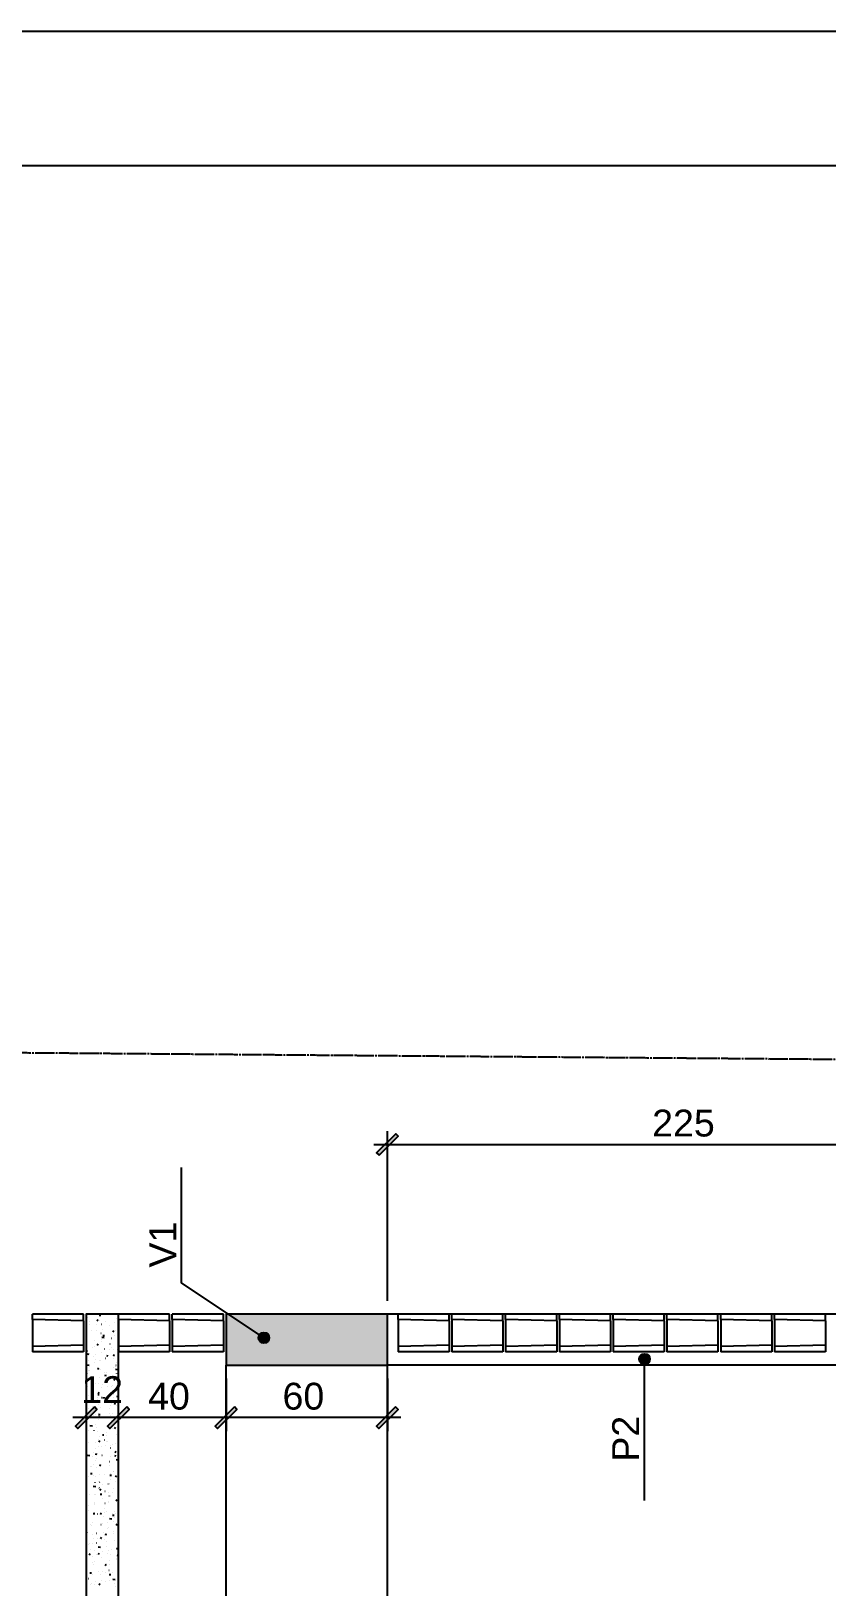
# Model space of a CAD drawing. Extents: x -1789 to 4156, y -3064 to 1391.
# Drawn here: x 2554 to 2850, y 812 to 1391 of the extents above; entities that cross this region are included whole.
import ezdxf

# ---------------------------------------------------------------- set-up
doc = ezdxf.new("R2010")
doc.units = 0
doc.linetypes.add('ESTILO_TQS_0003', pattern=[0.92, 0.3, -0.15, 0.02, -0.15, 0.3])
for name, color, linetype in [('1', 1, 'CONTINUOUS'), ('2', 2, 'CONTINUOUS'), ('3', 3, 'CONTINUOUS'), ('4', 4, 'CONTINUOUS'), ('7', 7, 'CONTINUOUS'), ('8', 8, 'CONTINUOUS'), ('9', 254, 'CONTINUOUS')]:
    doc.layers.add(name, color=color, linetype=linetype)
doc.styles.add('TQS_ARIAL', font='arial.ttf')

msp = doc.modelspace()

# ---------------------------------------------------------------- linework, layer by layer
at = {"layer": '1', "linetype": 'Continuous'}
for p, q in [((2686.4368, 918.2804), (2686.4368, 981.42135)), ((2681.4368, 976.42135), (2916.4356, 976.42135)), ((2554.4368, 911.27155), (2554.4368, 901.2854)), ((2573.4368, 910.7804), (2573.4368, 901.7804)), ((2573.4368, 910.7804), (2573.4368, 901.7804)), ((2573.4368, 910.7804), (2573.4368, 901.7804)), ((2573.4368, 910.7804), (2573.4368, 901.7804)), ((2573.4368, 910.7804), (2573.4368, 901.7804)), ((2573.4368, 910.7804), (2573.4368, 901.7804)), ((2586.4368, 911.27155), (2586.4368, 901.2854)), ((2586.4368, 911.27155), (2586.4368, 901.2854)), ((2586.4368, 911.27155), (2586.4368, 901.2854)), ((2586.4368, 911.27155), (2586.4368, 901.2854)), ((2586.4368, 911.27155), (2586.4368, 901.2854)), ((2586.4368, 911.27155), (2586.4368, 901.2854)), ((2586.4368, 911.27155), (2586.4368, 901.2854)), ((2605.4368, 910.7804), (2605.4368, 901.7804)), ((2605.4368, 910.7804), (2605.4368, 901.7804)), ((2606.4368, 911.27155), (2606.4368, 901.2854)), ((2625.4368, 910.7804), (2625.4368, 901.7804)), ((2625.4368, 910.7804), (2625.4368, 901.7804)), ((2625.4368, 910.7804), (2625.4368, 901.7804)), ((2625.4368, 910.7804), (2625.4368, 901.7804)), ((2625.4368, 910.7804), (2625.4368, 901.7804)), ((2625.4368, 910.7804), (2625.4368, 901.7804)), ((2690.4356, 911.27155), (2690.4356, 901.2854)), ((2690.4356, 911.27155), (2690.4356, 901.2854)), ((2709.4356, 910.7804), (2709.4356, 901.7804)), ((2709.4356, 910.7804), (2709.4356, 901.7804)), ((2710.4356, 911.27155), (2710.4356, 901.2854)), ((2710.4356, 911.27155), (2710.4356, 901.2854)), ((2729.4356, 910.7804), (2729.4356, 901.7804)), ((2729.4356, 910.7804), (2729.4356, 901.7804)), ((2730.4356, 911.27155), (2730.4356, 901.2854)), ((2749.4356, 910.7804), (2749.4356, 901.7804)), ((2749.4356, 910.7804), (2749.4356, 901.7804)), ((2750.4356, 911.27155), (2750.4356, 901.2854)), ((2750.4356, 911.27155), (2750.4356, 901.2854)), ((2769.4356, 910.7804), (2769.4356, 901.7804)), ((2769.4356, 910.7804), (2769.4356, 901.7804)), ((2770.4356, 911.27155), (2770.4356, 901.2854)), ((2770.4356, 911.27155), (2770.4356, 901.2854)), ((2770.4356, 911.27155), (2770.4356, 901.2854)), ((2789.4356, 910.7804), (2789.4356, 901.7804)), ((2789.4356, 910.7804), (2789.4356, 901.7804)), ((2790.4356, 911.27155), (2790.4356, 901.2854)), ((2809.4356, 910.7804), (2809.4356, 901.7804)), ((2809.4356, 910.7804), (2809.4356, 901.7804)), ((2810.4356, 911.27155), (2810.4356, 901.2854)), ((2810.4356, 911.27155), (2810.4356, 901.2854)), ((2829.4356, 910.7804), (2829.4356, 901.7804)), ((2829.4356, 910.7804), (2829.4356, 901.7804)), ((2830.4356, 911.27155), (2830.4356, 901.2854)), ((2849.4356, 910.7804), (2849.4356, 901.7804)), ((2849.4356, 910.7804), (2849.4356, 901.7804)), ((2782.1529, 843.87135), (2782.1529, 896.71275)), ((2626.4368, 889.2804), (2626.4368, 869.7288)), ((2686.4368, 889.2804), (2686.4368, 869.7288)), ((2586.4368, 879.64765), (2586.4368, 879.7288)), ((2591.4368, 874.7288), (2569.4368, 874.7288)), ((2574.4368, 870.07355), (2574.4368, 869.7288)), ((2631.4368, 874.7288), (2581.4368, 874.7288)), ((2691.4368, 874.7288), (2621.4368, 874.7288))]:
    msp.add_line(p, q, dxfattribs=at)
for points in [[(1381.3209, 1391.0115), (2306.3209, 1391.0115), (2306.3209, 1341.0115), (2306.3209, 1391.0115), (3231.3209, 1391.0115), (3231.3209, 1341.0115), (3231.3209, 1391.0115), (4156.3209, 1391.0115), (4156.3209, -93.9885), (4106.3209, -93.9885), (4156.3209, -93.9885), (4156.3209, -1578.9885), (4106.3209, -1578.9885), (4156.3209, -1578.9885), (4156.3209, -3063.9885), (3231.3209, -3063.9885), (3231.3209, -3013.9885), (3231.3209, -3063.9885), (2306.3209, -3063.9885), (2306.3209, -3013.9885), (2306.3209, -3063.9885), (1381.3209, -3063.9885)], [(2683.3427, 972.4433), (2690.48795, 979.58855), (2689.60405, 980.47245), (2682.4588, 973.3272), (2683.3427, 972.4433)], [(2640.5341, 904.469), (2609.9143, 924.9374), (2609.9143, 967.8919)], [(2577.53095, 878.7068), (2570.3857, 871.56155), (2571.26955, 870.67765), (2578.41485, 877.8229), (2577.53095, 878.7068)], [(2589.53095, 878.7068), (2582.3857, 871.56155), (2583.26955, 870.67765), (2590.41485, 877.8229), (2589.53095, 878.7068)], [(2589.53095, 878.7068), (2582.3857, 871.56155), (2583.26955, 870.67765), (2590.41485, 877.8229), (2589.53095, 878.7068)], [(2629.53095, 878.7068), (2622.3857, 871.56155), (2623.26955, 870.67765), (2630.41485, 877.8229), (2629.53095, 878.7068)], [(2629.53095, 878.7068), (2622.3857, 871.56155), (2623.26955, 870.67765), (2630.41485, 877.8229), (2629.53095, 878.7068)], [(2689.53095, 878.7068), (2682.3857, 871.56155), (2683.26955, 870.67765), (2690.41485, 877.8229), (2689.53095, 878.7068)]]:
    msp.add_lwpolyline(points, dxfattribs=at)
for centre in [(2640.5341, 904.469), (2782.1357, 896.54265)]:
    msp.add_circle(centre, 2, dxfattribs=at)
for points in [[(2683.3427, 972.4433), (2689.60405, 980.47245), (2682.4588, 973.3272)], [(2683.3427, 972.4433), (2690.48795, 979.58855), (2689.60405, 980.47245)], [(2683.3427, 972.4433), (2682.4588, 973.3272), (2683.3427, 972.4433)], [(2642.5341, 904.469), (2639.5341, 906.20105), (2638.6547, 905.153)], [(2642.5341, 904.469), (2638.6547, 905.153), (2638.6547, 903.78495)], [(2642.5341, 904.469), (2638.6547, 903.78495), (2639.5341, 902.73695)], [(2642.5341, 904.469), (2640.8814, 906.4386), (2639.5341, 906.20105)], [(2642.5341, 904.469), (2639.5341, 902.73695), (2640.8814, 902.49935)], [(2642.5341, 904.469), (2642.0662, 905.75455), (2640.8814, 906.4386)], [(2642.5341, 904.469), (2640.8814, 902.49935), (2642.0662, 903.1834)], [(2642.5341, 904.469), (2642.0662, 903.1834), (2642.5341, 904.469)], [(2784.1357, 896.54265), (2781.1357, 898.2747), (2780.2563, 897.22665)], [(2784.1357, 896.54265), (2782.483, 898.51225), (2781.1357, 898.2747)], [(2784.1357, 896.54265), (2783.6678, 897.8282), (2782.483, 898.51225)], [(2784.1357, 896.54265), (2780.2563, 897.22665), (2780.2563, 895.8586)], [(2784.1357, 896.54265), (2780.2563, 895.8586), (2781.1357, 894.8106)], [(2784.1357, 896.54265), (2781.1357, 894.8106), (2782.483, 894.573)], [(2784.1357, 896.54265), (2782.483, 894.573), (2783.6678, 895.25705)], [(2784.1357, 896.54265), (2783.6678, 895.25705), (2784.1357, 896.54265)], [(2577.53095, 878.7068), (2570.3857, 871.56155), (2571.26955, 870.67765)], [(2577.53095, 878.7068), (2571.26955, 870.67765), (2578.41485, 877.8229)], [(2577.53095, 878.7068), (2578.41485, 877.8229), (2577.53095, 878.7068)], [(2589.53095, 878.7068), (2582.3857, 871.56155), (2583.26955, 870.67765)], [(2589.53095, 878.7068), (2582.3857, 871.56155), (2583.26955, 870.67765)], [(2589.53095, 878.7068), (2583.26955, 870.67765), (2590.41485, 877.8229)], [(2589.53095, 878.7068), (2583.26955, 870.67765), (2590.41485, 877.8229)], [(2589.53095, 878.7068), (2590.41485, 877.8229), (2589.53095, 878.7068)], [(2589.53095, 878.7068), (2590.41485, 877.8229), (2589.53095, 878.7068)], [(2629.53095, 878.7068), (2622.3857, 871.56155), (2623.26955, 870.67765)], [(2629.53095, 878.7068), (2622.3857, 871.56155), (2623.26955, 870.67765)], [(2629.53095, 878.7068), (2623.26955, 870.67765), (2630.41485, 877.8229)], [(2629.53095, 878.7068), (2623.26955, 870.67765), (2630.41485, 877.8229)], [(2629.53095, 878.7068), (2630.41485, 877.8229), (2629.53095, 878.7068)], [(2629.53095, 878.7068), (2630.41485, 877.8229), (2629.53095, 878.7068)], [(2689.53095, 878.7068), (2682.3857, 871.56155), (2683.26955, 870.67765)], [(2689.53095, 878.7068), (2683.26955, 870.67765), (2690.41485, 877.8229)], [(2689.53095, 878.7068), (2690.41485, 877.8229), (2689.53095, 878.7068)]]:
    msp.add_solid(points, dxfattribs=at)
at = {"layer": '2', "linetype": 'Continuous'}
for p, q in [((2573.4368, 913.2804), (2554.4368, 913.2804)), ((2554.4368, 911.27155), (2554.4368, 913.2804)), ((2573.4368, 910.7804), (2554.4368, 911.27155)), ((2573.4368, 910.7804), (2573.4368, 913.2804)), ((2573.4368, 910.7804), (2573.4368, 913.2804)), ((2573.4368, 910.7804), (2573.4368, 913.2804)), ((2573.4368, 910.7804), (2573.4368, 913.2804)), ((2573.4368, 910.7804), (2573.4368, 913.2804)), ((2573.4368, 910.7804), (2573.4368, 913.2804)), ((2586.4368, 911.27155), (2586.4368, 913.2804)), ((2586.4368, 911.27155), (2586.4368, 913.2804)), ((2586.4368, 911.27155), (2586.4368, 913.2804)), ((2586.4368, 911.27155), (2586.4368, 913.2804)), ((2586.4368, 911.27155), (2586.4368, 913.2804)), ((2586.4368, 911.27155), (2586.4368, 913.2804)), ((2605.4368, 913.2804), (2586.4368, 913.2804)), ((2586.4368, 911.27155), (2586.4368, 913.2804)), ((2605.4368, 910.7804), (2586.4368, 911.27155)), ((2605.4368, 910.7804), (2605.4368, 913.2804)), ((2605.4368, 910.7804), (2605.4368, 913.2804)), ((2625.4368, 913.2804), (2606.4368, 913.2804)), ((2606.4368, 911.27155), (2606.4368, 913.2804)), ((2625.4368, 910.7804), (2606.4368, 911.27155)), ((2625.4368, 910.7804), (2625.4368, 913.2804)), ((2625.4368, 910.7804), (2625.4368, 913.2804)), ((2625.4368, 910.7804), (2625.4368, 913.2804)), ((2625.4368, 910.7804), (2625.4368, 913.2804)), ((2625.4368, 910.7804), (2625.4368, 913.2804)), ((2625.4368, 910.7804), (2625.4368, 913.2804)), ((2686.4368, 913.2804), (2686.4368, 913.2804)), ((2690.4356, 911.27155), (2690.4356, 913.2804)), ((2709.4356, 913.2804), (2690.4356, 913.2804)), ((2690.4356, 911.27155), (2690.4356, 913.2804)), ((2709.4356, 910.7804), (2690.4356, 911.27155)), ((2709.4356, 910.7804), (2709.4356, 913.2804)), ((2709.4356, 910.7804), (2709.4356, 913.2804)), ((2710.4356, 911.27155), (2710.4356, 913.2804)), ((2729.4356, 913.2804), (2710.4356, 913.2804)), ((2710.4356, 911.27155), (2710.4356, 913.2804)), ((2729.4356, 910.7804), (2710.4356, 911.27155)), ((2729.4356, 910.7804), (2729.4356, 913.2804)), ((2729.4356, 910.7804), (2729.4356, 913.2804)), ((2749.4356, 913.2804), (2730.4356, 913.2804)), ((2730.4356, 911.27155), (2730.4356, 913.2804)), ((2749.4356, 910.7804), (2730.4356, 911.27155)), ((2749.4356, 910.7804), (2749.4356, 913.2804)), ((2749.4356, 910.7804), (2749.4356, 913.2804)), ((2750.4356, 911.27155), (2750.4356, 913.2804)), ((2769.4356, 913.2804), (2750.4356, 913.2804)), ((2750.4356, 911.27155), (2750.4356, 913.2804)), ((2769.4356, 910.7804), (2750.4356, 911.27155)), ((2769.4356, 910.7804), (2769.4356, 913.2804)), ((2769.4356, 910.7804), (2769.4356, 913.2804)), ((2770.4356, 911.27155), (2770.4356, 913.2804)), ((2789.4356, 913.2804), (2770.4356, 913.2804)), ((2770.4356, 911.27155), (2770.4356, 913.2804)), ((2770.4356, 911.27155), (2770.4356, 913.2804)), ((2789.4356, 910.7804), (2770.4356, 911.27155)), ((2789.4356, 910.7804), (2789.4356, 913.2804)), ((2789.4356, 910.7804), (2789.4356, 913.2804)), ((2809.4356, 913.2804), (2790.4356, 913.2804)), ((2790.4356, 911.27155), (2790.4356, 913.2804)), ((2809.4356, 910.7804), (2790.4356, 911.27155)), ((2809.4356, 910.7804), (2809.4356, 913.2804)), ((2809.4356, 910.7804), (2809.4356, 913.2804)), ((2810.4356, 911.27155), (2810.4356, 913.2804)), ((2829.4356, 913.2804), (2810.4356, 913.2804)), ((2810.4356, 911.27155), (2810.4356, 913.2804)), ((2829.4356, 910.7804), (2810.4356, 911.27155)), ((2829.4356, 910.7804), (2829.4356, 913.2804)), ((2829.4356, 910.7804), (2829.4356, 913.2804)), ((2849.4356, 913.2804), (2830.4356, 913.2804)), ((2830.4356, 911.27155), (2830.4356, 913.2804)), ((2849.4356, 910.7804), (2830.4356, 911.27155)), ((2849.4356, 910.7804), (2849.4356, 913.2804)), ((2849.4356, 910.7804), (2849.4356, 913.2804)), ((2573.4368, 901.77655), (2554.4368, 901.2854)), ((2554.4368, 901.2854), (2554.4368, 899.2804)), ((2573.4368, 899.28235), (2554.4368, 899.2804)), ((2573.4368, 901.77655), (2573.4368, 899.28235)), ((2573.4368, 901.77655), (2573.4368, 899.28235)), ((2573.4368, 901.77655), (2573.4368, 899.28235)), ((2573.4368, 901.77655), (2573.4368, 899.28235)), ((2573.4368, 901.77655), (2573.4368, 899.28235)), ((2573.4368, 901.77655), (2573.4368, 899.28235)), ((2605.4368, 901.77655), (2586.4368, 901.2854)), ((2586.4368, 901.2854), (2586.4368, 899.2804)), ((2586.4368, 901.2854), (2586.4368, 899.2804)), ((2586.4368, 901.2854), (2586.4368, 899.2804)), ((2586.4368, 901.2854), (2586.4368, 899.2804)), ((2586.4368, 901.2854), (2586.4368, 899.2804)), ((2586.4368, 901.2854), (2586.4368, 899.2804)), ((2586.4368, 901.2854), (2586.4368, 899.2804)), ((2605.4368, 899.28235), (2586.4368, 899.2804)), ((2605.4368, 901.77655), (2605.4368, 899.28235)), ((2605.4368, 901.77655), (2605.4368, 899.28235)), ((2625.4368, 901.77655), (2606.4368, 901.2854)), ((2606.4368, 901.2854), (2606.4368, 899.2804)), ((2625.4368, 899.28235), (2606.4368, 899.2804)), ((2625.4368, 901.77655), (2625.4368, 899.28235)), ((2625.4368, 901.77655), (2625.4368, 899.28235)), ((2625.4368, 901.77655), (2625.4368, 899.28235)), ((2625.4368, 901.77655), (2625.4368, 899.28235)), ((2625.4368, 901.77655), (2625.4368, 899.28235)), ((2625.4368, 901.77655), (2625.4368, 899.28235)), ((2709.4356, 901.77655), (2690.4356, 901.2854)), ((2690.4356, 901.2854), (2690.4356, 899.2804)), ((2690.4356, 901.2854), (2690.4356, 899.2804)), ((2709.4356, 899.28235), (2690.4356, 899.2804)), ((2709.4356, 901.77655), (2709.4356, 899.28235)), ((2709.4356, 901.77655), (2709.4356, 899.28235)), ((2729.4356, 901.77655), (2710.4356, 901.2854)), ((2710.4356, 901.2854), (2710.4356, 899.2804)), ((2710.4356, 901.2854), (2710.4356, 899.2804)), ((2729.4356, 899.28235), (2710.4356, 899.2804)), ((2729.4356, 901.77655), (2729.4356, 899.28235)), ((2729.4356, 901.77655), (2729.4356, 899.28235)), ((2749.4356, 901.77655), (2730.4356, 901.2854)), ((2730.4356, 901.2854), (2730.4356, 899.2804)), ((2749.4356, 899.28235), (2730.4356, 899.2804)), ((2749.4356, 901.77655), (2749.4356, 899.28235)), ((2749.4356, 901.77655), (2749.4356, 899.28235)), ((2769.4356, 901.77655), (2750.4356, 901.2854)), ((2750.4356, 901.2854), (2750.4356, 899.2804)), ((2750.4356, 901.2854), (2750.4356, 899.2804)), ((2769.4356, 899.28235), (2750.4356, 899.2804)), ((2769.4356, 901.77655), (2769.4356, 899.28235)), ((2769.4356, 901.77655), (2769.4356, 899.28235)), ((2789.4356, 901.77655), (2770.4356, 901.2854)), ((2770.4356, 901.2854), (2770.4356, 899.2804)), ((2770.4356, 901.2854), (2770.4356, 899.2804)), ((2770.4356, 901.2854), (2770.4356, 899.2804)), ((2789.4356, 899.28235), (2770.4356, 899.2804)), ((2789.4356, 901.77655), (2789.4356, 899.28235)), ((2789.4356, 901.77655), (2789.4356, 899.28235)), ((2809.4356, 901.77655), (2790.4356, 901.2854)), ((2790.4356, 901.2854), (2790.4356, 899.2804)), ((2809.4356, 899.28235), (2790.4356, 899.2804)), ((2809.4356, 901.77655), (2809.4356, 899.28235)), ((2809.4356, 901.77655), (2809.4356, 899.28235)), ((2829.4356, 901.77655), (2810.4356, 901.2854)), ((2810.4356, 901.2854), (2810.4356, 899.2804)), ((2810.4356, 901.2854), (2810.4356, 899.2804)), ((2829.4356, 899.28235), (2810.4356, 899.2804)), ((2829.4356, 901.77655), (2829.4356, 899.28235)), ((2829.4356, 901.77655), (2829.4356, 899.28235)), ((2849.4356, 901.77655), (2830.4356, 901.2854)), ((2830.4356, 901.2854), (2830.4356, 899.2804)), ((2849.4356, 899.28235), (2830.4356, 899.2804)), ((2849.4356, 901.77655), (2849.4356, 899.28235)), ((2849.4356, 901.77655), (2849.4356, 899.28235)), ((2626.4368, 894.2804), (2626.4368, 894.2804)), ((2911.4356, 894.2804), (2686.4368, 894.2804)), ((2686.4368, 894.2804), (2686.4368, 894.2804)), ((2574.4368, 875.07355), (2574.4368, 875.07355)), ((2586.4368, 874.7288), (2586.4368, 874.7288)), ((2586.4368, 874.64765), (2586.4368, 874.64765)), ((2626.4368, 874.7288), (2626.4368, 874.7288))]:
    msp.add_line(p, q, dxfattribs=at)
at = {"layer": '2', "linetype": 'ESTILO_TQS_0003'}
msp.add_lwpolyline([(2462.16665, -2158.40875), (3089.1606, -2158.40875), (3089.1606, 1006.1651), (2462.16665, 1011.24555), (2462.16665, -2158.40875)], dxfattribs=at)
at = {"layer": '3', "linetype": 'Continuous'}
for p, q in [((2911.4356, 913.2804), (2686.4368, 913.2804)), ((2626.4368, 610.7804), (2626.4368, 894.2804)), ((2686.4368, 610.7804), (2686.4368, 894.2804))]:
    msp.add_line(p, q, dxfattribs=at)
at = {"layer": '4', "linetype": 'Continuous'}
for p, q in [((2686.4368, 913.2804), (2626.4368, 913.2804)), ((2626.4368, 913.2804), (2626.4368, 894.2804)), ((2686.4368, 894.2804), (2686.4368, 913.2804)), ((2626.4368, 894.2804), (2686.4368, 894.2804))]:
    msp.add_line(p, q, dxfattribs=at)
at = {"layer": '7', "linetype": 'Continuous'}
msp.add_lwpolyline([(-1663.6791, 1341.0115), (4106.3209, 1341.0115), (4106.3209, -3013.9885), (-1663.6791, -3013.9885), (-1663.6791, 1341.0115)], dxfattribs=at)
at = {"layer": '8', "linetype": 'Continuous'}
msp.add_lwpolyline([(2626.4368, 894.2804), (2686.4368, 894.2804), (2686.4368, 913.2804), (2626.4368, 913.2804), (2626.4368, 894.2804)], dxfattribs=at)
for points in [[(2626.4368, 894.2804), (2686.4368, 894.2804), (2686.4368, 913.2804)], [(2626.4368, 894.2804), (2686.4368, 913.2804), (2626.4368, 913.2804)], [(2626.4368, 894.2804), (2626.4368, 913.2804), (2626.4368, 894.2804)]]:
    msp.add_solid(points, dxfattribs=at)
at = {"layer": '9', "linetype": 'Continuous'}
for p, q in [((2574.4368, 911.65765), (2574.4368, 911.65765)), ((2574.4368, 911.65765), (2574.4368, 911.65765)), ((2574.4368, 910.3268), (2574.4368, 910.3268)), ((2574.4368, 910.3268), (2574.4368, 910.3268)), ((2574.4368, 910.3268), (2574.4368, 910.3268)), ((2575.02855, 912.1117), (2575.03645, 912.1178)), ((2575.6577, 910.4875), (2575.66765, 910.4888)), ((2578.22445, 909.55285), (2578.21605, 909.5582)), ((2578.8629, 910.7499), (2578.36545, 911.0854)), ((2579.86935, 912.72415), (2579.27165, 912.77645)), ((2579.44505, 910.98615), (2579.45495, 910.98745)), ((2580.0413, 909.48685), (2580.04925, 909.49295)), ((2580.70795, 913.23405), (2580.71585, 913.2401)), ((2581.65695, 910.54135), (2581.6485, 910.54675)), ((2585.09235, 910.12705), (2585.1003, 910.13315)), ((2585.76055, 911.8176), (2585.77045, 911.8189)), ((2586.4368, 912.31085), (2586.4368, 912.31085)), ((2586.4368, 912.31085), (2586.4368, 912.31085)), ((2586.4368, 912.31085), (2586.4368, 912.31085)), ((2586.4368, 912.14955), (2586.4368, 912.14955)), ((2586.4368, 910.67155), (2586.4368, 910.67155)), ((2586.4368, 910.67155), (2586.4368, 910.67155)), ((2586.4368, 910.67155), (2586.4368, 910.67155)), ((2574.4368, 908.42205), (2574.4368, 908.42205)), ((2574.4368, 908.42205), (2574.4368, 908.42205)), ((2574.4368, 908.42205), (2574.4368, 908.42205)), ((2574.4368, 906.729), (2574.4368, 906.729)), ((2574.4368, 906.729), (2574.4368, 906.729)), ((2574.4368, 906.729), (2574.4368, 906.729)), ((2574.4368, 905.1864), (2574.4368, 905.1864)), ((2574.4368, 905.1864), (2574.4368, 905.1864)), ((2574.78535, 905.45385), (2574.79325, 905.4599)), ((2575.53525, 909.2649), (2575.5432, 909.271)), ((2576.53275, 907.00495), (2576.5427, 907.00625)), ((2578.1789, 907.1879), (2578.1715, 907.19465)), ((2579.9197, 906.15795), (2579.92765, 906.164)), ((2580.09465, 903.8761), (2580.10455, 903.8774)), ((2581.10155, 904.46385), (2580.2122, 904.6018)), ((2580.3201, 907.50355), (2580.33, 907.50485)), ((2580.57505, 904.99225), (2580.56765, 904.999)), ((2581.2569, 905.2022), (2580.65915, 905.2545)), ((2580.6849, 904.8101), (2580.6765, 904.81545)), ((2583.2643, 908.87295), (2583.25695, 908.8797)), ((2583.88195, 904.3747), (2583.8919, 904.376)), ((2584.83195, 906.7237), (2584.33455, 907.05925)), ((2584.8029, 905.3619), (2584.7945, 905.36725)), ((2585.2762, 907.0325), (2585.28415, 907.0386)), ((2586.4368, 907.49625), (2586.4368, 907.49625)), ((2586.4368, 907.49625), (2586.4368, 907.49625)), ((2586.4368, 905.96585), (2586.4368, 905.96585)), ((2586.4368, 905.96585), (2586.4368, 905.96585)), ((2586.4368, 905.6412), (2586.4368, 905.6412)), ((2586.4368, 904.74905), (2586.4368, 904.74905)), ((2586.4368, 904.321), (2586.4368, 904.321)), ((2574.4368, 903.1312), (2574.4368, 903.1312)), ((2574.4368, 903.1312), (2574.4368, 903.1312)), ((2574.4368, 901.95075), (2574.4368, 901.95075)), ((2574.4368, 901.95075), (2574.4368, 901.95075)), ((2574.4368, 899.53345), (2574.4368, 899.53345)), ((2574.4368, 898.71515), (2574.4368, 898.71515)), ((2574.66375, 902.1249), (2574.67165, 902.131)), ((2574.7048, 898.92075), (2574.7127, 898.92685)), ((2574.7682, 902.2289), (2574.7598, 902.23425)), ((2574.8376, 899.5862), (2574.8475, 899.5875)), ((2575.4718, 898.3078), (2574.87405, 898.3601)), ((2576.8767, 900.88565), (2576.86825, 900.891)), ((2577.59125, 903.5465), (2577.60115, 903.5478)), ((2577.6899, 901.291), (2577.68255, 901.29775)), ((2577.95175, 898.1766), (2577.9597, 898.1827)), ((2579.01995, 901.7513), (2578.52255, 902.0868)), ((2580.02025, 902.99945), (2580.0282, 903.00555)), ((2580.08605, 899.0953), (2580.0787, 899.1021)), ((2581.1531, 900.41765), (2581.16305, 900.41895)), ((2583.14535, 900.06735), (2583.1369, 900.0727)), ((2583.26725, 902.2553), (2583.27515, 902.2614)), ((2583.6565, 900.74725), (2583.66645, 900.74855)), ((2584.989, 897.7251), (2584.4916, 898.0606)), ((2584.72755, 900.14025), (2584.7355, 900.14635)), ((2585.994, 900.02665), (2585.98665, 900.0334)), ((2586.4368, 903.6364), (2586.4368, 903.6364)), ((2586.4368, 901.1457), (2586.4368, 901.1457)), ((2586.4368, 901.1457), (2586.4368, 901.1457)), ((2586.4368, 899.6209), (2586.4368, 899.6209)), ((2586.4368, 899.6209), (2586.4368, 899.6209)), ((2586.4368, 897.97045), (2586.4368, 897.97045)), ((2586.4368, 897.97045), (2586.4368, 897.97045)), ((2574.4368, 895.93565), (2574.4368, 895.93565)), ((2574.4368, 895.93565), (2574.4368, 895.93565)), ((2574.4368, 895.4795), (2574.4368, 895.4795)), ((2574.4368, 892.3379), (2574.4368, 892.3379)), ((2574.4368, 892.3379), (2574.4368, 892.3379)), ((2574.4368, 892.3379), (2574.4368, 892.3379)), ((2574.4368, 892.24385), (2574.4368, 892.24385)), ((2574.4368, 892.24385), (2574.4368, 892.24385)), ((2574.4368, 892.24385), (2574.4368, 892.24385)), ((2575.4731, 894.146), (2574.5837, 894.28395)), ((2575.11045, 892.42655), (2575.1204, 892.4279)), ((2575.23775, 896.0411), (2575.2477, 896.0424)), ((2575.5711, 892.19155), (2575.5627, 892.19695)), ((2577.22865, 897.4861), (2577.22025, 897.4915)), ((2577.40295, 895.20895), (2577.3956, 895.2157)), ((2577.74115, 896.3707), (2577.75105, 896.372)), ((2579.17705, 892.75265), (2578.6796, 893.08815)), ((2578.8978, 892.9252), (2578.9077, 892.9265)), ((2579.33715, 896.14285), (2579.3287, 896.14825)), ((2579.4333, 892.8422), (2579.44125, 892.84825)), ((2579.5549, 896.1711), (2579.56285, 896.1772)), ((2579.6891, 892.74335), (2579.6807, 892.74875)), ((2581.5285, 896.8693), (2581.5384, 896.8706)), ((2582.6444, 897.6803), (2582.0467, 897.7326)), ((2584.4844, 893.48235), (2584.4923, 893.48845)), ((2584.606, 896.8113), (2584.6139, 896.8174)), ((2585.2133, 893.75665), (2585.2232, 893.75795)), ((2586.1455, 892.4908), (2585.2561, 892.62875)), ((2585.50505, 894.12975), (2585.4977, 894.1365)), ((2585.6058, 895.3246), (2585.59735, 895.32995)), ((2586.4368, 897.3485), (2586.4368, 897.3485)), ((2586.4368, 896.74855), (2586.4368, 896.74855)), ((2586.4368, 894.79515), (2586.4368, 894.79515)), ((2586.4368, 894.79515), (2586.4368, 894.79515)), ((2586.4368, 893.27595), (2586.4368, 893.27595)), ((2586.4368, 893.27595), (2586.4368, 893.27595)), ((2586.4368, 892.44565), (2586.4368, 892.44565)), ((2574.783, 890.96755), (2574.4368, 890.99785)), ((2574.4368, 889.00825), (2574.4368, 889.00825)), ((2574.4368, 889.00825), (2574.4368, 889.00825)), ((2574.4368, 889.00825), (2574.4368, 889.00825)), ((2574.4368, 888.7401), (2574.4368, 888.7401)), ((2576.2671, 888.98105), (2576.277, 888.98235)), ((2576.712, 889.49715), (2576.70465, 889.5039)), ((2578.03155, 887.4488), (2578.02315, 887.45415)), ((2579.10815, 887.3015), (2579.1008, 887.30825)), ((2579.3117, 889.51325), (2579.31965, 889.51935)), ((2580.51105, 887.1979), (2580.519, 887.204)), ((2581.22205, 891.7094), (2581.2147, 891.71615)), ((2581.9556, 890.34), (2581.35785, 890.3923)), ((2581.7976, 891.4001), (2581.78915, 891.4055)), ((2582.14955, 888.0006), (2582.14115, 888.006)), ((2582.5826, 889.8125), (2582.5925, 889.8138)), ((2583.6182, 889.51375), (2583.61085, 889.5205)), ((2583.75805, 886.45375), (2583.76595, 886.45985)), ((2584.25805, 886.65735), (2584.2496, 886.66275)), ((2585.1461, 888.72645), (2584.64865, 889.062)), ((2585.086, 890.1421), (2585.0959, 890.1434)), ((2585.767, 891.23095), (2585.77495, 891.237)), ((2586.2426, 886.6966), (2586.25255, 886.6979)), ((2586.4368, 891.6199), (2586.4368, 891.6199)), ((2586.4368, 891.6199), (2586.4368, 891.6199)), ((2586.4368, 891.6199), (2586.4368, 891.6199)), ((2586.4368, 889.94795), (2586.4368, 889.94795)), ((2586.4368, 888.4446), (2586.4368, 888.4446)), ((2586.4368, 888.4446), (2586.4368, 888.4446)), ((2586.4368, 888.4446), (2586.4368, 888.4446)), ((2586.4368, 887.85585), (2586.4368, 887.85585)), ((2586.4368, 886.93095), (2586.4368, 886.93095)), ((2586.4368, 886.93095), (2586.4368, 886.93095)), ((2586.4368, 886.93095), (2586.4368, 886.93095)), ((2574.4368, 885.7726), (2574.4368, 885.7726)), ((2574.4368, 885.7726), (2574.4368, 885.7726)), ((2574.4368, 885.7726), (2574.4368, 885.7726)), ((2574.4368, 885.14235), (2574.4368, 885.14235)), ((2574.4368, 885.14235), (2574.4368, 885.14235)), ((2574.4368, 882.53695), (2574.4368, 882.53695)), ((2574.4368, 881.54455), (2574.4368, 881.54455)), ((2574.4368, 881.54455), (2574.4368, 881.54455)), ((2574.4368, 881.54455), (2574.4368, 881.54455)), ((2575.02345, 886.1899), (2575.01505, 886.19525)), ((2575.1956, 883.1192), (2575.2035, 883.1253)), ((2576.22305, 883.60025), (2576.21565, 883.607)), ((2576.2534, 881.7837), (2576.26335, 881.785)), ((2577.13195, 884.84665), (2577.1235, 884.852)), ((2578.44255, 882.37505), (2578.4505, 882.38115)), ((2578.6192, 881.40455), (2578.6118, 881.41135)), ((2579.283, 883.1733), (2578.68525, 883.2256)), ((2579.3341, 883.754), (2578.83665, 884.08955)), ((2579.9519, 885.8684), (2579.9618, 885.8697)), ((2580.04075, 882.2823), (2580.05065, 882.2836)), ((2581.43005, 882.0314), (2580.5407, 882.1693)), ((2582.4553, 886.198), (2582.4652, 886.1993)), ((2584.1196, 883.49555), (2584.1275, 883.50165)), ((2584.52715, 882.3359), (2584.51975, 882.34265)), ((2584.61, 883.25785), (2584.6016, 883.26325)), ((2586.4368, 882.54745), (2585.85785, 882.5981)), ((2586.35625, 883.11375), (2586.36615, 883.11505)), ((2586.4368, 885.26935), (2586.4368, 885.26935)), ((2586.4368, 885.26935), (2586.4368, 885.26935)), ((2586.4368, 885.26935), (2586.4368, 885.26935)), ((2586.4368, 882.09405), (2586.4368, 882.09405)), ((2586.4368, 881.2549), (2586.4368, 881.2549)), ((2586.4368, 880.586), (2586.4368, 880.586)), ((2586.4368, 880.586), (2586.4368, 880.586)), ((2574.4368, 879.30135), (2574.4368, 879.30135)), ((2574.4368, 877.94675), (2574.4368, 877.94675)), ((2574.4368, 877.94675), (2574.4368, 877.94675)), ((2574.4368, 876.0657), (2574.4368, 876.0657)), ((2574.4368, 876.0657), (2574.4368, 876.0657)), ((2574.4368, 876.0657), (2574.4368, 876.0657)), ((2574.5753, 880.12485), (2574.5669, 880.1302)), ((2575.3607, 878.04545), (2575.35335, 878.0522)), ((2576.6838, 878.7816), (2576.67535, 878.78695)), ((2577.03575, 875.3821), (2577.02735, 875.38745)), ((2577.3119, 878.3253), (2577.3218, 878.3266)), ((2577.75685, 875.84975), (2577.7495, 875.85655)), ((2578.8253, 876.1975), (2578.83325, 876.2036)), ((2578.9469, 879.52645), (2578.95485, 879.5325)), ((2579.49115, 874.7554), (2578.99375, 875.0909)), ((2579.63435, 875.74205), (2579.0366, 875.79435)), ((2579.8153, 878.65485), (2579.8252, 878.65615)), ((2580.87375, 875.19645), (2580.88365, 875.19775)), ((2582.95245, 877.9633), (2582.944, 877.96865)), ((2583.01085, 876.1735), (2583.01875, 876.1796)), ((2583.37715, 875.526), (2583.38705, 875.5273)), ((2583.6026, 879.15345), (2583.6125, 879.15475)), ((2583.998, 880.1666), (2584.0059, 880.1727)), ((2584.0382, 876.439), (2584.0308, 876.44575)), ((2585.30315, 879.72785), (2584.80575, 880.06335)), ((2585.86105, 879.2856), (2585.8526, 879.29095)), ((2586.4368, 875.1469), (2586.2092, 875.1668)), ((2586.4368, 878.96315), (2586.4368, 878.96315)), ((2586.4368, 878.9188), (2586.4368, 878.9188)), ((2586.4368, 878.9188), (2586.4368, 878.9188)), ((2586.4368, 875.7435), (2586.4368, 875.7435)), ((2586.4368, 875.7435), (2586.4368, 875.7435)), ((2574.4368, 874.349), (2574.4368, 874.349)), ((2574.4368, 872.8301), (2574.4368, 872.8301)), ((2574.4368, 872.8301), (2574.4368, 872.8301)), ((2574.4368, 872.8301), (2574.4368, 872.8301)), ((2574.4368, 870.7512), (2574.4368, 870.7512)), ((2574.4368, 869.59445), (2574.4368, 869.59445)), ((2574.4368, 869.59445), (2574.4368, 869.59445)), ((2574.55825, 874.36495), (2574.56815, 874.3663)), ((2575.3782, 870.0875), (2575.3698, 870.0929)), ((2576.71465, 871.57195), (2575.8253, 871.70985)), ((2577.344, 869.88315), (2577.33665, 869.8899)), ((2577.75485, 872.14045), (2577.7628, 872.14655)), ((2578.1201, 871.2361), (2578.13005, 871.23745)), ((2578.5821, 869.5396), (2578.59005, 869.5457)), ((2579.14425, 874.03885), (2579.1358, 874.0442)), ((2581.9242, 869.09255), (2581.91575, 869.09795)), ((2583.17585, 870.8842), (2583.1685, 870.89095)), ((2583.7548, 873.50875), (2583.7627, 873.5148)), ((2584.24885, 870.6522), (2584.25675, 870.6583)), ((2584.4356, 872.0676), (2584.44555, 872.0689)), ((2585.46025, 870.7292), (2584.9628, 871.0647)), ((2585.4129, 873.22055), (2585.40445, 873.2259)), ((2586.4368, 874.24105), (2586.4368, 874.24105)), ((2586.4368, 874.24105), (2586.4368, 874.24105)), ((2586.4368, 872.56825), (2586.4368, 872.56825)), ((2586.4368, 872.56825), (2586.4368, 872.56825)), ((2586.4368, 870.0705), (2586.4368, 870.0705)), ((2586.4368, 870.0641), (2586.4368, 870.0641)), ((2586.4368, 869.39295), (2586.4368, 869.39295)), ((2586.4368, 869.39295), (2586.4368, 869.39295)), ((2586.4368, 869.39295), (2586.4368, 869.39295)), ((2574.4368, 867.15345), (2574.4368, 867.15345)), ((2574.4368, 867.15345), (2574.4368, 867.15345)), ((2574.4368, 866.3588), (2574.4368, 866.3588)), ((2574.4368, 866.3588), (2574.4368, 866.3588)), ((2574.4368, 866.3588), (2574.4368, 866.3588)), ((2574.4368, 863.55565), (2574.4368, 863.55565)), ((2574.4368, 863.55565), (2574.4368, 863.55565)), ((2575.33125, 865.38255), (2575.32385, 865.3893)), ((2577.7274, 863.18685), (2577.72, 863.1936)), ((2577.8262, 865.3527), (2577.81775, 865.3581)), ((2578.93335, 866.5735), (2578.9413, 866.5796)), ((2578.95315, 864.15025), (2578.96305, 864.15155)), ((2579.64825, 865.75675), (2579.1508, 866.0923)), ((2579.40465, 867.80745), (2579.41455, 867.80875)), ((2579.93465, 864.00945), (2579.9262, 864.01485)), ((2581.02185, 868.22015), (2580.42415, 868.2724)), ((2581.1631, 866.3836), (2581.1557, 866.39035)), ((2581.45655, 864.4798), (2581.46645, 864.4811)), ((2581.90805, 868.13705), (2581.91795, 868.13835)), ((2581.95665, 865.8966), (2581.94825, 865.90195)), ((2582.18035, 865.82935), (2582.1883, 865.83545)), ((2583.39, 863.5219), (2583.3979, 863.528)), ((2583.55925, 864.1879), (2583.5519, 864.19465)), ((2584.06515, 864.55335), (2584.0567, 864.5587)), ((2585.24385, 864.9784), (2585.25375, 864.97975)), ((2585.69535, 868.63565), (2585.70525, 868.63695)), ((2586.4368, 867.89605), (2586.4368, 867.89605)), ((2586.4368, 867.89605), (2586.4368, 867.89605)), ((2586.4368, 867.7464), (2586.4368, 867.7464)), ((2586.4368, 866.2177), (2586.4368, 866.2177)), ((2586.4368, 866.2177), (2586.4368, 866.2177)), ((2574.4368, 863.1232), (2574.4368, 863.1232)), ((2574.4368, 859.95785), (2574.4368, 859.95785)), ((2574.4368, 859.95785), (2574.4368, 859.95785)), ((2574.4368, 859.95785), (2574.4368, 859.95785)), ((2574.4368, 859.88755), (2574.4368, 859.88755)), ((2574.4368, 859.88755), (2574.4368, 859.88755)), ((2574.4368, 859.88755), (2574.4368, 859.88755)), ((2575.7323, 860.53355), (2574.84295, 860.67145)), ((2576.64665, 860.2488), (2576.65655, 860.2501)), ((2577.0077, 861.86025), (2577.0156, 861.8663)), ((2578.4378, 861.04565), (2577.84005, 861.09795)), ((2577.9873, 858.8995), (2577.9789, 858.9049)), ((2578.21735, 859.5528), (2578.22525, 859.5589)), ((2580.2991, 860.602), (2580.2907, 860.6074)), ((2580.43395, 860.7474), (2580.4439, 860.7487)), ((2583.1464, 858.22125), (2583.139, 858.22805)), ((2583.50165, 860.37195), (2583.50955, 860.37805)), ((2585.6104, 860.41815), (2585.01265, 860.47045)), ((2585.6173, 861.73055), (2585.1199, 862.0661)), ((2586.4047, 858.87835), (2585.51535, 859.0163)), ((2586.0769, 857.89255), (2586.0868, 857.89385)), ((2586.4368, 863.0424), (2586.4368, 863.0424)), ((2586.4368, 863.0424), (2586.4368, 863.0424)), ((2586.4368, 863.0424), (2586.4368, 863.0424)), ((2586.4368, 861.5511), (2586.4368, 861.5511)), ((2586.4368, 861.5511), (2586.4368, 861.5511)), ((2586.4368, 861.5511), (2586.4368, 861.5511)), ((2586.4368, 861.1778), (2586.4368, 861.1778)), ((2586.4368, 860.34585), (2586.4368, 860.34585)), ((2586.4368, 859.86715), (2586.4368, 859.86715)), ((2586.4368, 859.86715), (2586.4368, 859.86715)), ((2586.4368, 859.86715), (2586.4368, 859.86715)), ((2586.4368, 858.87335), (2586.4368, 858.87335)), ((2574.4368, 856.6519), (2574.4368, 856.6519)), ((2574.4368, 856.6519), (2574.4368, 856.6519)), ((2574.4368, 856.6519), (2574.4368, 856.6519)), ((2574.4368, 856.3601), (2574.4368, 856.3601)), ((2574.4368, 856.3601), (2574.4368, 856.3601)), ((2574.4368, 856.3601), (2574.4368, 856.3601)), ((2574.4368, 853.4163), (2574.4368, 853.4163)), ((2574.4368, 853.4163), (2574.4368, 853.4163)), ((2574.4368, 852.7623), (2574.4368, 852.7623)), ((2574.4368, 852.7623), (2574.4368, 852.7623)), ((2575.30175, 852.7196), (2575.2944, 852.72635)), ((2575.97405, 856.56245), (2575.98395, 856.5638)), ((2575.9978, 853.8164), (2575.98935, 853.8218)), ((2576.62425, 853.8038), (2576.02655, 853.8561)), ((2576.4909, 856.67755), (2576.48245, 856.68295)), ((2577.03255, 853.10405), (2577.04245, 853.10535)), ((2577.3145, 857.2202), (2577.30715, 857.227)), ((2577.97415, 852.8949), (2577.98205, 852.901)), ((2578.24565, 856.3389), (2578.2536, 856.345)), ((2579.82035, 856.74795), (2579.32295, 857.0835)), ((2579.53595, 853.4336), (2579.54585, 853.43495)), ((2579.7614, 857.0611), (2579.7713, 857.0624)), ((2581.1336, 853.72065), (2581.12625, 853.7274)), ((2583.1468, 856.86405), (2583.15475, 856.87015)), ((2583.79685, 853.1763), (2583.19915, 853.2286)), ((2583.32325, 853.93225), (2583.33315, 853.93355)), ((2584.56575, 854.7086), (2584.55735, 854.71395)), ((2584.73965, 854.85065), (2584.74755, 854.85675)), ((2585.78945, 852.7218), (2585.292, 853.0573)), ((2586.4368, 856.69185), (2586.4368, 856.69185)), ((2586.4368, 856.69185), (2586.4368, 856.69185)), ((2586.4368, 855.20615), (2586.4368, 855.20615)), ((2586.4368, 855.20615), (2586.4368, 855.20615)), ((2586.4368, 853.5166), (2586.4368, 853.5166)), ((2586.4368, 852.9453), (2586.4368, 852.9453)), ((2586.4368, 852.2851), (2586.4368, 852.2851)), ((2574.4368, 850.18065), (2574.4368, 850.18065)), ((2574.4368, 850.18065), (2574.4368, 850.18065)), ((2574.4368, 850.18065), (2574.4368, 850.18065)), ((2574.4368, 849.16455), (2574.4368, 849.16455)), ((2574.4368, 849.16455), (2574.4368, 849.16455)), ((2574.4368, 846.945), (2574.4368, 846.945)), ((2575.68545, 846.02305), (2575.67805, 846.02985)), ((2577.9562, 848.99785), (2577.06685, 849.1358)), ((2577.4985, 846.05865), (2577.5064, 846.06475)), ((2577.6979, 850.52395), (2577.69055, 850.5307)), ((2577.84075, 846.0149), (2577.8507, 846.0162)), ((2579.3033, 848.5353), (2579.2949, 848.54065)), ((2579.42415, 850.77195), (2579.4321, 850.778)), ((2579.9624, 847.7595), (2579.46495, 848.095)), ((2580.2652, 846.08475), (2579.66745, 846.13705)), ((2580.5944, 849.9752), (2580.6043, 849.9765)), ((2581.4118, 847.19205), (2581.40335, 847.1974)), ((2582.67115, 850.0278), (2582.6791, 850.0339)), ((2582.782, 846.87725), (2582.78995, 846.8833)), ((2583.0978, 850.30475), (2583.1077, 850.3061)), ((2583.52975, 851.525), (2583.5224, 851.53175)), ((2584.15625, 846.84635), (2584.1662, 846.84765)), ((2584.7269, 848.25535), (2584.71845, 848.26075)), ((2585.22, 851.1165), (2585.21155, 851.1219)), ((2586.4368, 850.3413), (2586.4368, 850.3413)), ((2586.4368, 850.3413), (2586.4368, 850.3413)), ((2586.4368, 848.86115), (2586.4368, 848.86115)), ((2586.4368, 848.86115), (2586.4368, 848.86115)), ((2586.4368, 848.86115), (2586.4368, 848.86115)), ((2586.4368, 847.6826), (2586.4368, 847.6826)), ((2586.4368, 847.16605), (2586.4368, 847.16605)), ((2586.4368, 847.16605), (2586.4368, 847.16605)), ((2574.4368, 845.56675), (2574.4368, 845.56675)), ((2574.4368, 843.7094), (2574.4368, 843.7094)), ((2574.4368, 843.7094), (2574.4368, 843.7094)), ((2574.4368, 843.7094), (2574.4368, 843.7094)), ((2574.4368, 841.96895), (2574.4368, 841.96895)), ((2574.4368, 841.96895), (2574.4368, 841.96895)), ((2574.4368, 840.47375), (2574.4368, 840.47375)), ((2574.4368, 840.47375), (2574.4368, 840.47375)), ((2574.4368, 840.47375), (2574.4368, 840.47375)), ((2575.1119, 842.05785), (2575.12185, 842.05915)), ((2575.19645, 840.12615), (2575.1891, 840.1329)), ((2577.60935, 842.9081), (2577.61725, 842.9142)), ((2577.6153, 842.38745), (2577.62525, 842.38875)), ((2577.64575, 843.24075), (2577.63735, 843.2461)), ((2580.6289, 844.51555), (2580.62045, 844.5209)), ((2581.1044, 841.0575), (2581.09705, 841.06425)), ((2581.40265, 842.88605), (2581.41255, 842.88735)), ((2582.6604, 843.5483), (2582.66835, 843.5544)), ((2582.7374, 843.1723), (2582.72895, 843.17765)), ((2583.1169, 845.55835), (2583.1095, 845.5651)), ((2585.93145, 843.7333), (2585.43405, 844.06885)), ((2586.4368, 845.5448), (2586.4368, 845.5448)), ((2586.4368, 843.99075), (2586.4368, 843.99075)), ((2586.4368, 843.99075), (2586.4368, 843.99075)), ((2586.4368, 843.99075), (2586.4368, 843.99075)), ((2586.4368, 843.39245), (2586.4368, 843.39245)), ((2586.4368, 842.5162), (2586.4368, 842.5162)), ((2586.4368, 842.5162), (2586.4368, 842.5162)), ((2586.4368, 840.8155), (2586.4368, 840.8155)), ((2586.4368, 840.8155), (2586.4368, 840.8155)), ((2586.4368, 840.8155), (2586.4368, 840.8155)), ((2574.4368, 838.3712), (2574.4368, 838.3712)), ((2574.4368, 838.3712), (2574.4368, 838.3712)), ((2574.4368, 837.2381), (2574.4368, 837.2381)), ((2574.4368, 837.2381), (2574.4368, 837.2381)), ((2574.4368, 837.2381), (2574.4368, 837.2381)), ((2574.4368, 834.7734), (2574.4368, 834.7734)), ((2574.7075, 834.22925), (2574.70015, 834.236)), ((2575.92015, 834.9687), (2575.93005, 834.97)), ((2576.298, 834.5735), (2576.28955, 834.5789)), ((2576.668, 835.7145), (2576.6759, 835.7206)), ((2577.59255, 838.91805), (2576.99485, 838.9703)), ((2577.48775, 839.57915), (2577.49565, 839.58525)), ((2578.6738, 838.929), (2578.6837, 838.9303)), ((2580.11945, 838.76085), (2579.62205, 839.0964)), ((2579.91495, 834.9704), (2579.9229, 834.97645)), ((2580.61545, 835.16055), (2580.6081, 835.1673)), ((2580.79005, 838.06235), (2580.7816, 838.0677)), ((2581.1772, 839.2586), (2581.1871, 839.2599)), ((2581.98345, 839.7932), (2581.9914, 839.7993)), ((2582.23565, 835.80015), (2582.24555, 835.80145)), ((2583.9132, 836.88325), (2583.02385, 837.02115)), ((2584.7652, 838.2905), (2584.16745, 838.3428)), ((2584.2242, 839.0498), (2584.2158, 839.05515)), ((2584.73905, 836.12975), (2584.74895, 836.13105)), ((2584.9235, 837.55795), (2584.91615, 837.5647)), ((2584.9645, 839.7572), (2584.9744, 839.7585)), ((2585.23045, 839.0491), (2585.23835, 839.05515)), ((2586.08855, 834.7347), (2585.5911, 835.0702)), ((2586.3327, 837.70655), (2586.32425, 837.7119)), ((2586.4368, 838.14425), (2586.4368, 838.14425)), ((2586.4368, 837.6402), (2586.4368, 837.6402)), ((2586.4368, 837.6402), (2586.4368, 837.6402)), ((2586.4368, 837.6402), (2586.4368, 837.6402)), ((2586.4368, 836.49185), (2586.4368, 836.49185)), ((2586.4368, 836.17125), (2586.4368, 836.17125)), ((2586.4368, 834.49975), (2586.4368, 834.49975)), ((2586.4368, 834.46495), (2586.4368, 834.46495)), ((2586.4368, 834.46495), (2586.4368, 834.46495)), ((2574.4368, 834.0025), (2574.4368, 834.0025)), ((2574.91995, 831.7513), (2574.4368, 831.7936)), ((2574.4368, 831.17565), (2574.4368, 831.17565)), ((2574.4368, 831.17565), (2574.4368, 831.17565)), ((2574.4368, 830.76685), (2574.4368, 830.76685)), ((2574.4368, 830.76685), (2574.4368, 830.76685)), ((2574.4368, 830.76685), (2574.4368, 830.76685)), ((2574.7423, 831.00125), (2574.75025, 831.00735)), ((2576.64995, 831.174), (2576.64155, 831.1794)), ((2577.12295, 829.59235), (2577.13085, 829.59845)), ((2578.31015, 831.68555), (2578.32005, 831.68685)), ((2578.75845, 829.83075), (2578.75, 829.83615)), ((2580.27655, 829.76225), (2579.7791, 830.09775)), ((2580.1265, 829.26365), (2580.1191, 829.2704)), ((2580.81355, 832.01515), (2580.82345, 832.01645)), ((2581.23625, 829.513), (2581.2442, 829.51905)), ((2582.09255, 831.1238), (2581.49485, 831.1761)), ((2581.97015, 828.56965), (2581.98005, 828.57095)), ((2582.2956, 833.56145), (2582.30355, 833.56755)), ((2582.56665, 833.7552), (2582.5582, 833.7606)), ((2584.43455, 831.661), (2584.4272, 831.66775)), ((2584.60085, 832.51375), (2584.61075, 832.51505)), ((2585.0271, 829.01245), (2585.01865, 829.01785)), ((2586.4089, 833.4821), (2586.41685, 833.4882)), ((2586.4368, 831.28965), (2586.4368, 831.28965)), ((2586.4368, 831.28965), (2586.4368, 831.28965)), ((2586.4368, 830.74375), (2586.4368, 830.74375)), ((2586.4368, 829.82625), (2586.4368, 829.82625)), ((2574.4368, 827.57785), (2574.4368, 827.57785)), ((2574.4368, 827.57785), (2574.4368, 827.57785)), ((2574.4368, 827.5312), (2574.4368, 827.5312)), ((2574.4368, 827.5312), (2574.4368, 827.5312)), ((2574.4368, 827.5312), (2574.4368, 827.5312)), ((2574.4368, 824.2956), (2574.4368, 824.2956)), ((2574.4368, 824.2956), (2574.4368, 824.2956)), ((2574.4368, 823.98005), (2574.4368, 823.98005)), ((2574.4368, 823.98005), (2574.4368, 823.98005)), ((2575.24275, 827.3938), (2575.2354, 827.40055)), ((2576.05685, 823.7158), (2575.5594, 824.0513)), ((2575.67945, 827.74145), (2575.68935, 827.74275)), ((2575.9803, 825.47995), (2575.98825, 825.486)), ((2576.85315, 827.8693), (2576.84475, 827.87465)), ((2576.87975, 822.93445), (2576.8877, 822.94055)), ((2577.63895, 825.1981), (2577.63155, 825.2049)), ((2578.0934, 823.9039), (2578.08495, 823.90925)), ((2578.18285, 828.07105), (2578.19275, 828.07235)), ((2579.7097, 826.3444), (2578.8203, 826.48235)), ((2579.41995, 823.9571), (2578.82225, 824.0094)), ((2580.31505, 824.75395), (2580.32495, 824.75525)), ((2582.0524, 826.9036), (2582.06035, 826.9097)), ((2582.47425, 823.99165), (2582.4822, 823.99775)), ((2582.81845, 825.08355), (2582.82835, 825.08485)), ((2583.4316, 823.67835), (2583.4232, 823.6837)), ((2583.9456, 825.7641), (2583.9382, 825.77085)), ((2586.2456, 825.73605), (2585.74815, 826.07155)), ((2586.4368, 823.3432), (2585.99485, 823.38185)), ((2586.34175, 823.5684), (2586.33435, 823.5752)), ((2586.4368, 828.1144), (2586.4368, 828.1144)), ((2586.4368, 828.1144), (2586.4368, 828.1144)), ((2586.4368, 825.60705), (2586.4368, 825.60705)), ((2586.4368, 825.3011), (2586.4368, 825.3011)), ((2586.4368, 824.9391), (2586.4368, 824.9391)), ((2586.4368, 824.9391), (2586.4368, 824.9391)), ((2586.4368, 824.9391), (2586.4368, 824.9391)), ((2586.4368, 823.4813), (2586.4368, 823.4813)), ((2586.4368, 823.4813), (2586.4368, 823.4813)), ((2586.4368, 823.4813), (2586.4368, 823.4813)), ((2574.4368, 821.05995), (2574.4368, 821.05995)), ((2574.4368, 821.05995), (2574.4368, 821.05995)), ((2574.4368, 821.05995), (2574.4368, 821.05995)), ((2574.4368, 820.3823), (2574.4368, 820.3823)), ((2574.4368, 817.8243), (2574.4368, 817.8243)), ((2576.38925, 816.8217), (2575.7915, 816.874)), ((2576.70875, 820.6814), (2576.7187, 820.6827)), ((2577.1588, 819.91295), (2577.1667, 819.91905)), ((2577.45285, 821.1367), (2577.44445, 821.14205)), ((2579.1486, 817.4698), (2579.1412, 817.47655)), ((2580.2019, 822.56065), (2580.19345, 822.566)), ((2580.39355, 817.56875), (2580.4035, 817.57005)), ((2582.0259, 819.6896), (2581.5285, 820.0251)), ((2581.6876, 816.9168), (2581.69555, 816.92285)), ((2581.8092, 820.2457), (2581.81715, 820.2518)), ((2582.89695, 817.8983), (2582.9069, 817.8996)), ((2583.02425, 821.51285), (2583.0342, 821.51415)), ((2583.0579, 820.23255), (2583.05055, 820.2393)), ((2584.0313, 816.94575), (2584.0229, 816.95115)), ((2585.52765, 821.84245), (2585.5376, 821.84375)), ((2585.5401, 822.3351), (2585.53165, 822.3405)), ((2586.4368, 821.76385), (2586.4368, 821.76385)), ((2586.4368, 821.76385), (2586.4368, 821.76385)), ((2586.4368, 821.76385), (2586.4368, 821.76385)), ((2586.4368, 818.58855), (2586.4368, 818.58855)), ((2586.4368, 818.58855), (2586.4368, 818.58855)), ((2586.4368, 818.58855), (2586.4368, 818.58855)), ((2586.4368, 817.13635), (2586.4368, 817.13635)), ((2586.4368, 817.13635), (2586.4368, 817.13635)), ((2574.4368, 816.7845), (2574.4368, 816.7845)), ((2574.4368, 816.7845), (2574.4368, 816.7845)), ((2574.48235, 815.96435), (2574.4368, 815.9714)), ((2574.4368, 814.5887), (2574.4368, 814.5887)), ((2574.4368, 814.5887), (2574.4368, 814.5887)), ((2574.4368, 814.5887), (2574.4368, 814.5887)), ((2574.4368, 813.18675), (2574.4368, 813.18675)), ((2574.4368, 813.18675), (2574.4368, 813.18675)), ((2575.2133, 814.7309), (2575.2059, 814.73765)), ((2576.1051, 812.4695), (2576.09665, 812.47485)), ((2576.51495, 812.94765), (2576.5229, 812.95375)), ((2576.63655, 816.2766), (2576.6445, 816.2827)), ((2577.60945, 812.5352), (2577.60205, 812.54195)), ((2577.76285, 813.6246), (2577.7728, 813.6259)), ((2579.59275, 812.4381), (2579.0953, 812.7736)), ((2579.9133, 816.39395), (2579.9049, 816.3993)), ((2580.26625, 813.9542), (2580.2762, 813.9555)), ((2581.566, 813.58785), (2581.57395, 813.59395)), ((2582.96765, 813.97025), (2582.9603, 813.977)), ((2583.56185, 816.1942), (2582.9641, 816.2465)), ((2584.0536, 814.4528), (2584.0635, 814.4541)), ((2585.15475, 814.30915), (2584.2654, 814.4471)), ((2584.97405, 812.9673), (2584.982, 812.97335)), ((2585.3638, 811.7746), (2585.35645, 811.78135)), ((2586.1398, 815.6025), (2586.13135, 815.6079)), ((2586.4368, 816.7144), (2586.4368, 816.7144)), ((2586.4368, 815.94265), (2586.4368, 815.94265)), ((2586.4368, 815.4133), (2586.4368, 815.4133)), ((2586.4368, 815.4133), (2586.4368, 815.4133)), ((2586.4368, 815.4133), (2586.4368, 815.4133)), ((2586.4368, 814.11035), (2586.4368, 814.11035)), ((2586.4368, 812.238), (2586.4368, 812.238)), ((2586.4368, 812.238), (2586.4368, 812.238))]:
    msp.add_line(p, q, dxfattribs=at)
msp.add_lwpolyline([(2574.4368, -2082.7197), (2586.4368, -2082.7197), (2586.4368, 913.2804), (2574.4368, 913.2804), (2574.4368, -2082.7197)], dxfattribs=at)

# ---------------------------------------------------------------- texts
at = {"layer": '2', "linetype": 'Continuous', "style": 'TQS_ARIAL'}
for s, p in [('225', (2784.9362, 979.42135)), ('12', (2572.5867, 880.16845)), ('40', (2597.4368, 877.7288)), ('60', (2647.4368, 877.7288))]:
    msp.add_text(s, height=10, dxfattribs=at).set_placement(p)
for s, p in [('V1', (2607.91135, 930.63105)), ('P2', (2780.0952, 858.3423))]:
    msp.add_text(s, height=10, rotation=90, dxfattribs=at).set_placement(p)

doc.saveas('drawing.dxf')
